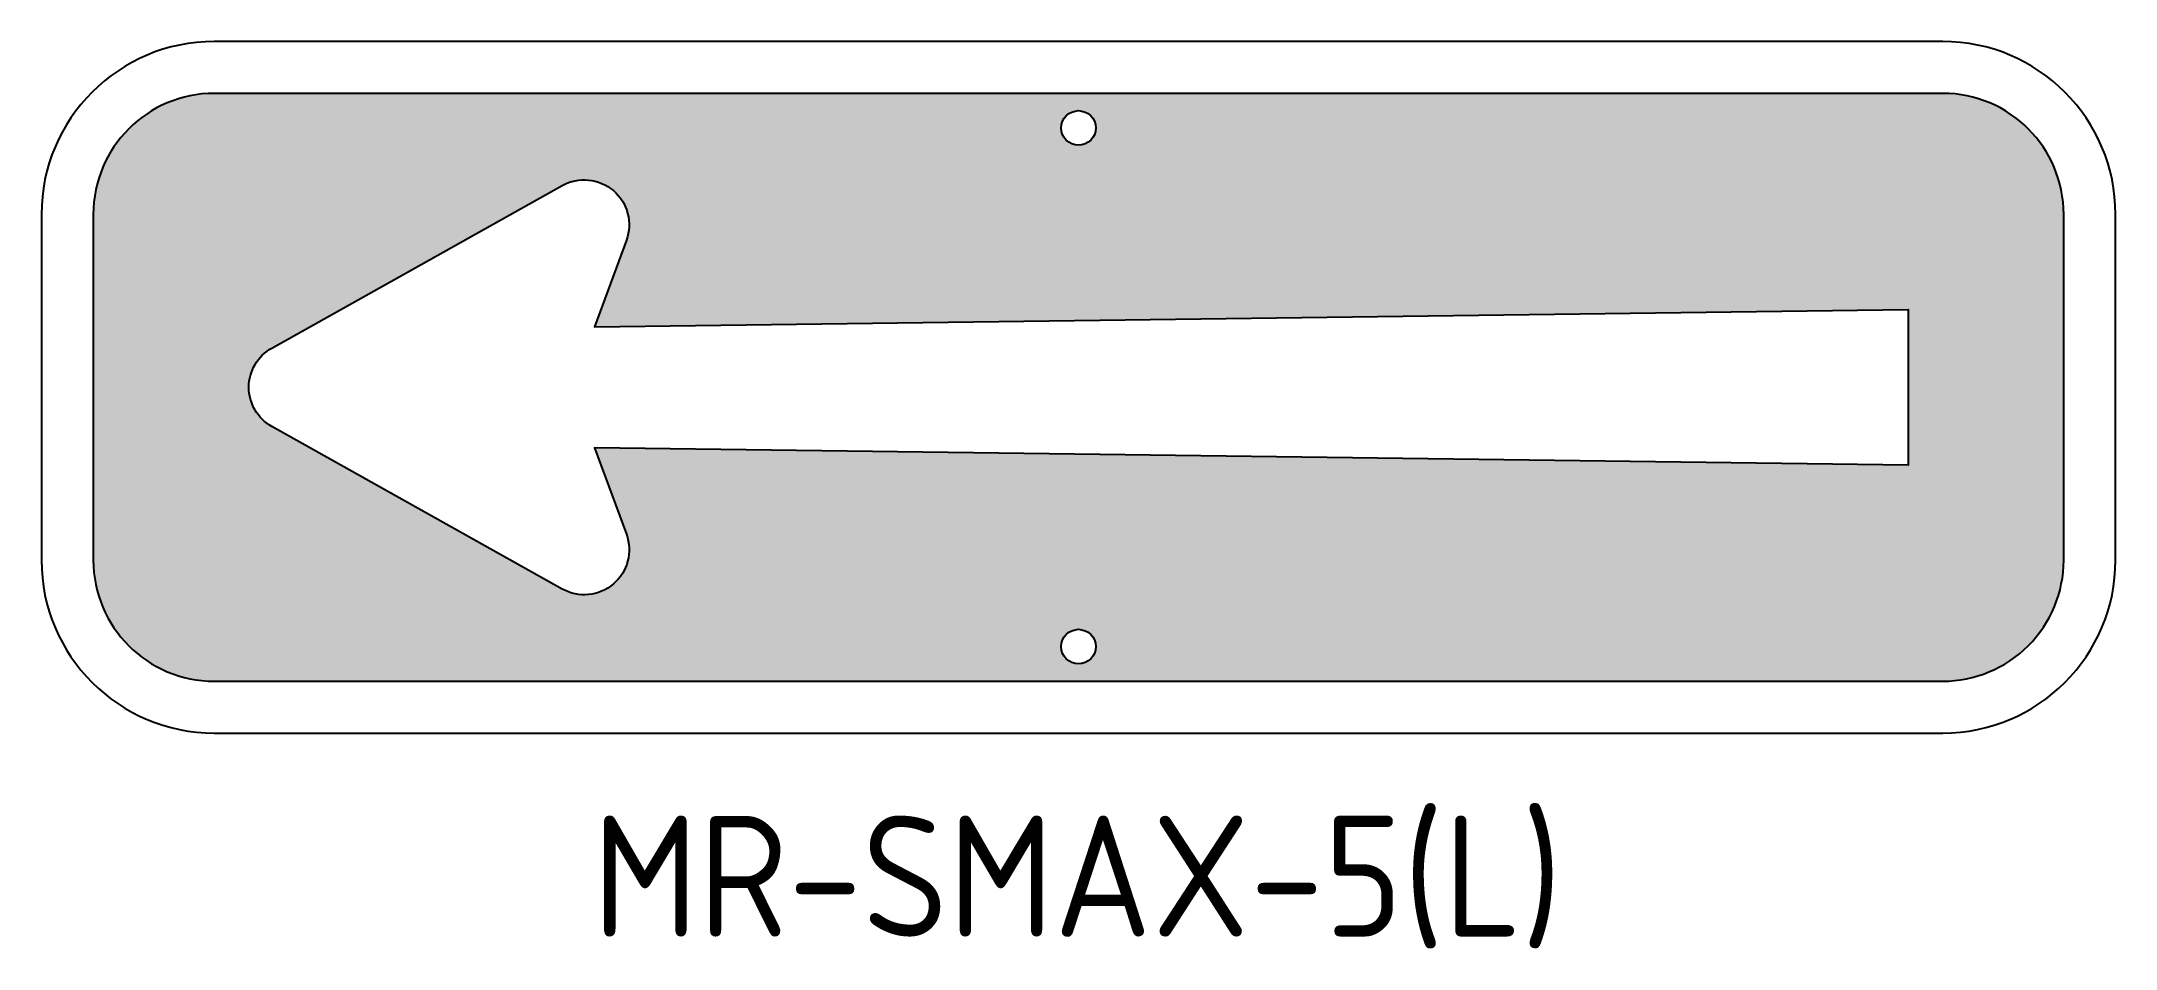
# Model space of a CAD drawing. Header units: millimetres. Extents: x 50.7 to 110.7, y 148.3 to 174.5.
import ezdxf

# ---------------------------------------------------------------- set-up
doc = ezdxf.new("R2010")
doc.units = ezdxf.units.MM
doc.layers.add('BLUE LAYER A.S.1743', color=7, linetype='Continuous', true_color=0x165788)
doc.layers.add('DIM', color=1, linetype='Continuous')
doc.layers.add('L35', color=3, linetype='Continuous')
doc.styles.add('T35', font='isocp2.shx', dxfattribs={"height": 3.5})

msp = doc.modelspace()

# ---------------------------------------------------------------- hatches: boundary and pattern name
at = {"layer": 'BLUE LAYER A.S.1743'}
h = msp.add_hatch(color=256, dxfattribs=at)
h.dxf.hatch_style = 1
edge = h.paths.add_edge_path(flags=16)
edge.add_line((67.65701328571038, 168.7833715229609), (66.73694244534192, 166.2821778781775))
edge.add_line((66.73694244534192, 166.2821778781775), (104.7369424453419, 166.7821778781775))
edge.add_line((104.7369424453419, 166.7821778781775), (104.7369424453419, 162.2821778781775))
edge.add_line((104.7369424453419, 162.2821778781775), (66.73694244534192, 162.7821778781775))
edge.add_line((66.73694244534192, 162.7821778781775), (67.65701328571038, 160.2809842333942))
edge.add_arc((66.43694244534203, 159.8321778781775), 1.300000000000013, -119.22805194314799, 20.196181858225202, ccw=False)
edge.add_line((65.80216936844965, 158.6976898258593), (57.40216936844956, 163.3976898258594))
edge.add_arc((58.03694244534187, 164.5321778781775), 1.299999999999982, 119.22805194314469, 240.7719480568544, ccw=False)
edge.add_line((57.40216936844957, 165.6666659304957), (65.80216936844965, 170.3666659304957))
edge.add_arc((66.43694244534204, 169.2321778781776), 1.299999999999995, -20.196181858225373, 119.22805194314921, ccw=False)
edge = h.paths.add_edge_path(flags=16)
edge.add_arc((80.73694244534192, 172.0321778781775), 0.5, 0, 360)
edge = h.paths.add_edge_path(flags=16)
edge.add_arc((80.73694244534192, 157.0321778781775), 0.5, 0, 360)
edge = h.paths.add_edge_path()
edge.add_arc((55.73694244534192, 159.5321778781775), 3.5, 180, 270)
edge.add_line((55.73694244534192, 156.0321778781775), (105.7369424453419, 156.0321778781775))
edge.add_arc((105.7369424453419, 159.5321778781775), 3.5, 270, 360.0000000000005)
edge.add_line((109.2369424453419, 159.5321778781775), (109.2369424453419, 169.5321778781776))
edge.add_arc((105.7369424453419, 169.5321778781776), 3.5, 0, 90)
edge.add_line((105.7369424453419, 173.0321778781776), (55.73694244534192, 173.0321778781776))
edge.add_arc((55.73694244534192, 169.5321778781776), 3.5, 90, 180)
edge.add_line((52.23694244534192, 169.5321778781776), (52.23694244534192, 159.5321778781775))

# ---------------------------------------------------------------- linework, layer by layer
for points in [[(52.23694244534192, 159.5321778781775, 0.414213562373095), (55.73694244534192, 156.0321778781775), (105.7369424453419, 156.0321778781775, 0.4142135623730975), (109.2369424453419, 159.5321778781775), (109.2369424453419, 169.5321778781776, 0.414213562373095), (105.7369424453419, 173.0321778781776), (55.73694244534192, 173.0321778781776, 0.414213562373095), (52.23694244534192, 169.5321778781776)], [(67.65701328571038, 168.7833715229609), (66.73694244534192, 166.2821778781775), (104.7369424453419, 166.7821778781775), (104.7369424453419, 162.2821778781775), (66.73694244534192, 162.7821778781775), (67.65701328571038, 160.2809842333942, -0.6964701163719922), (65.80216936844965, 158.6976898258593), (57.40216936844956, 163.3976898258594, -0.5863675000793458), (57.40216936844957, 165.6666659304957), (65.80216936844965, 170.3666659304957, -0.6964701163719936)]]:
    msp.add_lwpolyline(points, format="xyb", close=True, dxfattribs=at)
for centre in [(80.73694244534192, 172.0321778781775), (80.73694244534192, 157.0321778781775)]:
    msp.add_circle(centre, 0.5, dxfattribs=at)
at = {"layer": 'L35'}
msp.add_lwpolyline([(50.73694244534192, 159.5321778781775, 0.414213562373095), (55.73694244534192, 154.5321778781775), (105.7369424453419, 154.5321778781775, 0.414213562373095), (110.7369424453419, 159.5321778781775), (110.7369424453419, 169.5321778781776, 0.4142135623730949), (105.7369424453419, 174.5321778781776), (55.73694244534192, 174.5321778781776, 0.414213562373095), (50.73694244534192, 169.5321778781776)], format="xyb", close=True, dxfattribs=at)

# ---------------------------------------------------------------- texts
at = {"layer": 'DIM', "color": 3, "insert": (80.7038119095406, 152.1471778781778), "char_height": 3.5, "width": 16.42482756211029, "attachment_point": 2, "style": 'T35'}
msp.add_mtext('MR-SMAX-5(L)', dxfattribs=at)

doc.saveas('drawing.dxf')
